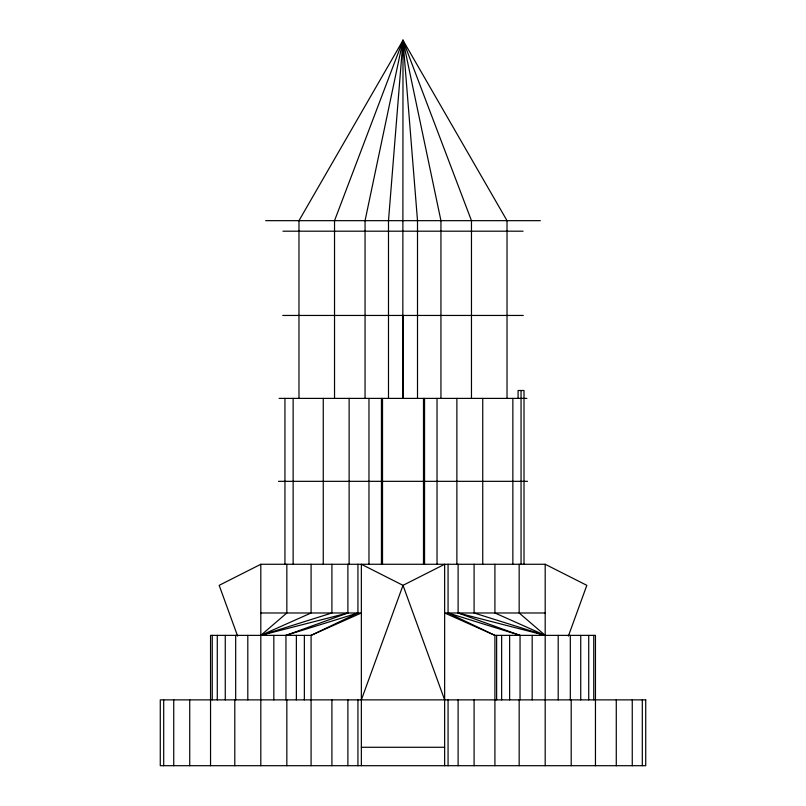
<?xml version="1.0" encoding="UTF-8"?>
<svg xmlns="http://www.w3.org/2000/svg" width="806" height="806" viewBox="0 0 806 806"><rect width="100%" height="100%" fill="white"/><g stroke="black" fill="none" stroke-linecap="round" stroke-linejoin="round"><path stroke-width="1.21" d="M507.024 398.396L507.024 220.663L403 40.3L402.778 398.396M471.47 398.396L471.47 220.663L403 40.3L388.492 220.663L388.492 398.396M440.942 398.396L440.942 220.663L403 40.3L365.058 220.663L365.058 398.396M361.36 699.87L403 585.337L444.64 564.271L444.64 765.7M568.371 636.115L586.828 585.337L545.188 564.271L260.812 564.271L219.172 585.337L237.629 636.115M417.508 398.396L417.508 220.663L403 40.3L334.53 220.663L334.53 398.396M403 40.3L298.976 220.663L298.976 398.396M357.935 564.271L357.935 612.983L311.086 635.37L210.547 635.37L210.547 765.7M285.949 699.87L285.949 635.37L347.89 612.983L347.89 564.271M285.949 635.37L357.935 612.983M347.89 612.983L260.812 635.37L286.835 612.983L286.835 564.271M265.658 220.663L540.342 220.663M282.926 231.191L523.074 231.191M282.725 315.448L523.275 315.448M279.128 398.396L526.872 398.396M278.483 481.333L527.517 481.333M260.812 612.983L361.36 612.983L311.086 635.37L311.086 765.7M545.188 612.983L444.64 612.983L494.914 635.37L595.453 635.37L595.453 765.7M361.36 747.273L444.64 747.273M458.11 564.271L458.11 612.983L545.188 635.37L519.165 612.983L519.165 564.271M448.065 564.271L448.065 612.983L520.051 635.37L520.051 699.87M458.11 612.983L520.051 635.37M448.065 612.983L494.914 635.37L494.914 765.7M444.64 699.87L403 585.337L361.36 564.271L361.36 765.7M642.301 699.87L642.301 765.7M632.257 699.87L632.257 765.7M616.278 699.87L616.278 765.7M593.74 635.37L593.74 699.87M588.723 635.37L588.723 699.87M580.733 635.37L580.733 699.87M571.202 699.87L571.202 765.7M570.316 635.37L570.316 699.87M558.195 635.37L558.195 699.87M545.188 564.271L545.188 765.7M532.172 635.37L532.172 699.87M524.011 564.271L524.011 390.497L518.087 390.497L518.087 398.396M521.049 390.497L521.049 564.271M519.165 699.87L519.165 765.7M512.858 398.396L512.858 564.271M509.634 635.37L509.634 699.87M501.644 635.37L501.644 699.87M496.627 635.37L496.627 699.87M494.914 564.271L494.914 612.983L545.188 635.37L474.089 612.983L474.089 564.271M482.744 398.396L482.744 564.271M474.089 699.87L474.089 765.7M458.11 699.87L458.11 765.7M456.881 398.396L456.881 564.271M448.065 699.87L448.065 765.7M437.033 398.396L437.033 564.271M424.56 398.396L424.56 564.271M423.482 398.396L423.482 564.271M403.222 315.448L403.222 398.396M382.518 398.396L382.518 564.271M381.44 398.396L381.44 564.271M368.967 398.396L368.967 564.271M357.935 699.87L357.935 765.7M349.119 398.396L349.119 564.271M347.89 699.87L347.89 765.7M331.911 564.271L331.911 612.983L260.812 635.37L311.086 612.983L311.086 564.271M331.911 699.87L331.911 765.7M323.256 398.396L323.256 564.271M304.356 635.37L304.356 699.87M296.366 635.37L296.366 699.87M293.142 398.396L293.142 564.271M286.835 699.87L286.835 765.7M284.951 398.396L284.951 564.271M273.828 635.37L273.828 699.87M260.812 564.271L260.812 765.7M247.805 635.37L247.805 699.87M235.684 635.37L235.684 699.87M234.798 699.87L234.798 765.7M225.267 635.37L225.267 699.87M217.277 635.37L217.277 699.87M212.26 635.37L212.26 699.87M189.722 699.87L189.722 765.7M173.743 699.87L173.743 765.7M163.699 699.87L163.699 765.7M645.727 699.87L160.273 699.87L160.273 765.7L645.727 765.7L645.727 699.87"/></g></svg>
